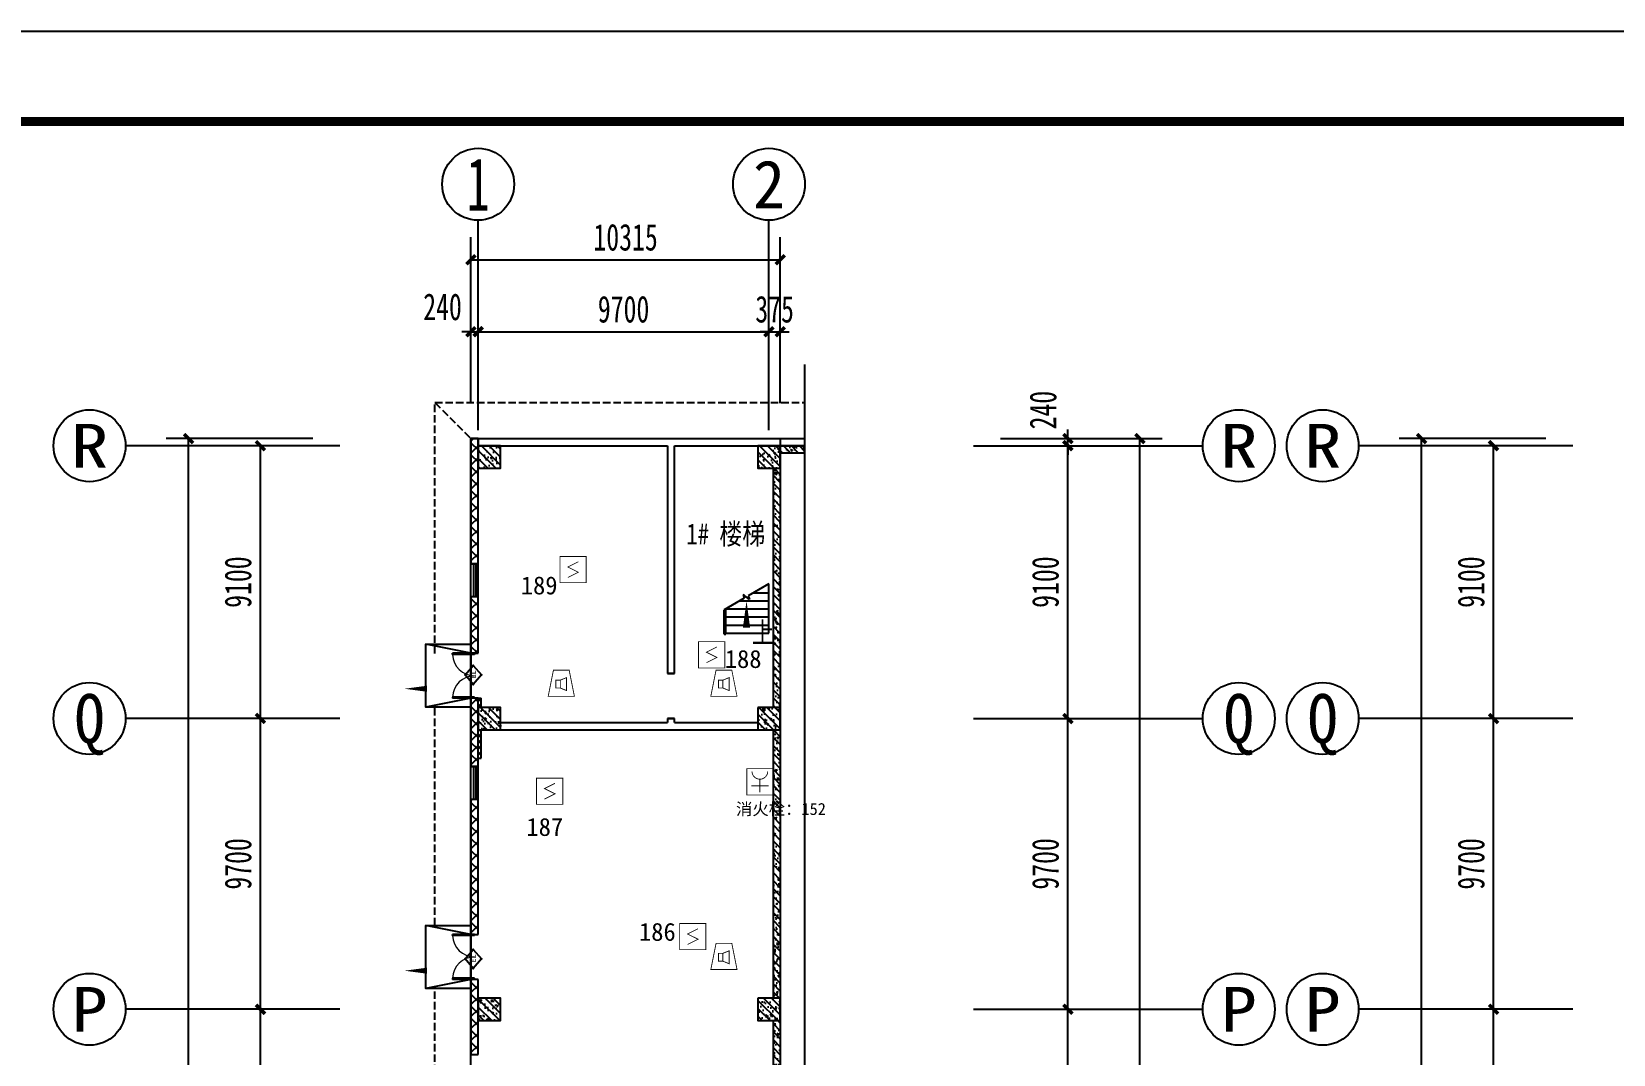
# Model space of a CAD drawing. Header units: millimetres. Extents: x -633009578 to 5705885, y -633235091 to 2571734.
# Drawn here: x 2776822 to 2829573, y 2387767 to 2421884 of the extents above; entities that cross this region are included whole.
import ezdxf
from ezdxf.enums import TextEntityAlignment as Align

# ---------------------------------------------------------------- set-up
doc = ezdxf.new("R2010")
doc.units = ezdxf.units.MM
doc.header["$LTSCALE"] = 1000
doc.header["$MEASUREMENT"] = 0
doc.linetypes.add('DASH', pattern=[0.35, 0.25, -0.1])
doc.layers.get('0').update_dxf_attribs({"color": 9})
for name, color, linetype in [('000000000000电气', 7, 'Continuous'), ('3T_WOOD', 21, 'Continuous'), ('A-COLUM(柱)', 255, 'Continuous'), ('A-DI-S(箭头)', 76, 'Continuous'), ('A-DOOR(门）', 4, 'Continuous'), ('A-F-AREA(计算)', 5, 'Continuous'), ('A-HATH(填充)', 8, 'Continuous'), ('A-ST-O(室外)', 54, 'Continuous'), ('A-STAR(楼梯)', 51, 'Continuous'), ('A-TEXT(房间)', 243, 'Continuous'), ('A-WA-J(剪力墙)', 254, 'Continuous'), ('A-WALL(墙)', 255, 'Continuous'), ('A-WINDOW（窗）', 4, 'Continuous'), ('AXIS_TEXT', 7, 'Continuous'), ('C-AXIS(轴号)', 3, 'Continuous'), ('DIM_SYMB', 3, 'Continuous'), ('WALL', 9, 'Continuous'), ('设备-安防', 3, 'Continuous'), ('设备-消防', 3, 'Continuous'), ('设备-箱柜', 3, 'Continuous'), ('院图签、封面151013$0$PUB_TITLE', 153, 'Continuous'), ('院图签、封面151013$0$图签文字', 4, 'Continuous')]:
    doc.layers.add(name, color=color, linetype=linetype)
doc.styles.add('_TCH_AXIS', font='simhei.ttf', dxfattribs={"bigfont": 'GBCBIG'})
doc.styles.add('_TCH_DIM_T3', font='simhei.ttf', dxfattribs={"width": 0.707, "bigfont": 'GBCBIG'})
doc.styles.add('_TEL_DIM', font='simhei.ttf', dxfattribs={"height": 3.5, "bigfont": 'HZTXT'})
doc.styles.add('COMPLEX', font='simhei.ttf')
doc.styles.add('IDQSTYLE', font='simhei.ttf', dxfattribs={"width": 0.707, "bigfont": 'hztxt.shx'})
doc.styles.add('TXT', font='simhei.ttf', dxfattribs={"width": 0.8, "bigfont": 'hztxt.shx'})
doc.styles.add('宋体', font='simhei.ttf')
doc.styles.add('院图签、封面151013$0$-宋体', font='simhei.ttf', dxfattribs={"width": 0.8})
doc.dimstyles.new('_TCH_ARCH&&300', dxfattribs={"dimtxt": 892.5, "dimasz": 300, "dimexe": 750, "dimexo": 900, "dimgap": 300, "dimtad": 1, "dimdec": 0, "dimzin": 0, "dimdsep": 46, "dimtxsty": '_TCH_DIM_T3', "dimblk": 'ARCHTICK', "dimcen": 0.09, "dimclrt": 7, "dimazin": 2, "dimtfac": 1, "dimtdec": 0, "dimtix": 1, "dimtmove": 2, "dimatfit": 3, "dimfxl": 1, "dimtolj": 1, "dimtzin": 0, "dimarcsym": 0})
pattern_1 = [(315, (0, 0), (132.5825214724777, 132.5825214724776), []), (320, (0, 0), (-47.06410123694653, -537.9451369505651), [56.25, -618.75]), (625, (0, 0), (564.1441002750089, 104.0635002097499), [45, -495]), (370.4514, (-3.922005000000009, -44.82876), (517.079656545715, -433.8820362855164), [47.8051425, -525.856584]), (316.1842, (150, -2.755455298081545e-14), (-124.1392607467639, -800.4307864692332), [84.375, -928.125]), (366.6356, (139.65501975, -66.70255875000004), (730.5884031753312, -700.9970291615274), [71.707716, -788.78475]), (621.1842000000001, (150, -2.755455298081545e-14), (730.588950693994, -700.9964588502198), [67.5, -742.5]), (291, (112.5, -75.00000000000001), (-301.9641679990041, -447.6802890888463), [56.25, -618.75]), (596, (112.5, -75.00000000000001), (543.8625337851396, -182.4864989411868), [45, -495]), (341.4514, (87.3362955, -112.30667475), (241.8978725324643, -630.1669714361175), [47.8051425, -525.856584]), (307.5, (0, 0), (249.6703903734836, -9.119891487967951), [0, -488.9999999999999, 0, -502.5, 0, -496.875]), (277.5, (0, 0), (295.8087839117703, -197.3021530816116), [0, -286.5, 0, -477.75, 0, -189.375]), (237.5, (3.072332657360922e-14, 167.25), (-16.91615380078498, -400.3668271293068), [0, -187.5, 0, -585, 0, -776.25]), (227.5, (4.450060306401695e-14, 242.25), (75.07873674923819, -437.3896270067897), [0, -243.75, 0, -388.5, 0, -551.25])]
pattern_2 = [(45, (-830457.9205473666, -3.184366441797465), (-100.0001016555733, 100.0001016555733), []), (135, (-830457.9205473666, -3.184366441797465), (-100.0001016555733, -100.0001016555733), [])]
pattern_3 = [(45, (-830357.9205473666, -3.184366441797465), (-200.0002033111466, 200.0002033111467), []), (135, (-830357.9205473666, -3.184366441797465), (-200.0002033111467, -200.0002033111466), [])]

# ---------------------------------------------------------------- blocks, each defined once
blk = doc.blocks.new('_ArchTick')
at = {"color": 0, "linetype": 'ByBlock', "const_width": 0.4}
blk.add_lwpolyline([(-0.5, -0.5), (0.5, 0.5)], dxfattribs=at)
blk = doc.blocks.new('*D305')
at = {"layer": 'C-AXIS(轴号)', "color": 0, "lineweight": -2, "transparency": 16777216}
for p, q in [((1114913.870481153, 1706318.591094813), (1117908.287704564, 1706318.591094813)), ((1117158.287704564, 1696618.591094813), (1117158.287704564, 1706318.591094813)), ((1114913.870481153, 1696618.591094813), (1117908.287704564, 1696618.591094813))]:
    blk.add_line(p, q, dxfattribs=at)
at = {"layer": 'Defpoints', "color": 0, "transparency": 16777216}
for p in [(1114013.870481153, 1706318.591094813), (1117158.287704564, 1706318.591094813), (1114013.870481153, 1696618.591094813)]:
    blk.add_point(p, dxfattribs=at)
at = {"layer": 'C-AXIS(轴号)', "color": 0, "linetype": 'ByBlock', "lineweight": -2, "transparency": 16777216, "xscale": 300, "yscale": 300, "zscale": 300}
for p, rotation in [((1117158.287704564, 1706318.591094813), 90), ((1117158.287704564, 1696618.591094813), 270)]:
    blk.add_blockref('_ArchTick', p, dxfattribs=dict(at, rotation=rotation))
at = {"layer": 'C-AXIS(轴号)', "color": 7, "transparency": 16777216, "insert": (1116412.037704564, 1701468.591094813), "char_height": 892.5, "attachment_point": 5, "rotation": 90, "style": '_TCH_DIM_T3'}
blk.add_mtext('\\A1;9700', dxfattribs=at)
blk = doc.blocks.new('*D306')
at = {"layer": 'C-AXIS(轴号)', "color": 0, "lineweight": -2, "transparency": 16777216}
for p, q in [((1114913.870481153, 1716018.591094813), (1117908.287704564, 1716018.591094813)), ((1117158.287704564, 1706318.591094813), (1117158.287704564, 1716018.591094813)), ((1114913.870481153, 1706318.591094813), (1117908.287704564, 1706318.591094813))]:
    blk.add_line(p, q, dxfattribs=at)
at = {"layer": 'Defpoints', "color": 0, "transparency": 16777216}
for p in [(1114013.870481153, 1716018.591094813), (1117158.287704564, 1716018.591094813), (1114013.870481153, 1706318.591094813)]:
    blk.add_point(p, dxfattribs=at)
at = {"layer": 'C-AXIS(轴号)', "color": 0, "linetype": 'ByBlock', "lineweight": -2, "transparency": 16777216, "xscale": 300, "yscale": 300, "zscale": 300}
for p, rotation in [((1117158.287704564, 1716018.591094813), 90), ((1117158.287704564, 1706318.591094813), 270)]:
    blk.add_blockref('_ArchTick', p, dxfattribs=dict(at, rotation=rotation))
at = {"layer": 'C-AXIS(轴号)', "color": 7, "transparency": 16777216, "insert": (1116412.037704564, 1711168.591094813), "char_height": 892.5, "attachment_point": 5, "rotation": 90, "style": '_TCH_DIM_T3'}
blk.add_mtext('\\A1;9700', dxfattribs=at)
blk = doc.blocks.new('*D307')
at = {"layer": 'C-AXIS(轴号)', "color": 0, "lineweight": -2, "transparency": 16777216}
for p, q in [((1114913.870481153, 1725118.591094813), (1117908.287704564, 1725118.591094813)), ((1117158.287704564, 1716018.591094813), (1117158.287704564, 1725118.591094813)), ((1114913.870481153, 1716018.591094813), (1117908.287704564, 1716018.591094813))]:
    blk.add_line(p, q, dxfattribs=at)
at = {"layer": 'Defpoints', "color": 0, "transparency": 16777216}
for p in [(1114013.870481153, 1725118.591094813), (1117158.287704564, 1725118.591094813), (1114013.870481153, 1716018.591094813)]:
    blk.add_point(p, dxfattribs=at)
at = {"layer": 'C-AXIS(轴号)', "color": 0, "linetype": 'ByBlock', "lineweight": -2, "transparency": 16777216, "xscale": 300, "yscale": 300, "zscale": 300}
for p, rotation in [((1117158.287704564, 1725118.591094813), 90), ((1117158.287704564, 1716018.591094813), 270)]:
    blk.add_blockref('_ArchTick', p, dxfattribs=dict(at, rotation=rotation))
at = {"layer": 'C-AXIS(轴号)', "color": 7, "transparency": 16777216, "insert": (1116412.037704564, 1720568.591094813), "char_height": 892.5, "attachment_point": 5, "rotation": 90, "style": '_TCH_DIM_T3'}
blk.add_mtext('\\A1;9100', dxfattribs=at)
blk = doc.blocks.new('*D308')
at = {"layer": 'C-AXIS(轴号)', "color": 0, "lineweight": -2, "transparency": 16777216}
for p, q in [((1117158.287704564, 1725358.591094809), (1117158.287704564, 1725658.591094809)), ((1114913.870481153, 1725358.591094809), (1117908.287704564, 1725358.591094809)), ((1114913.870481153, 1725118.591094813), (1117908.287704564, 1725118.591094813)), ((1117158.287704564, 1725118.591094813), (1117158.287704564, 1725358.591094809)), ((1117158.287704564, 1725118.591094813), (1117158.287704564, 1724818.591094813))]:
    blk.add_line(p, q, dxfattribs=at)
at = {"layer": 'Defpoints', "color": 0, "transparency": 16777216}
for p in [(1114013.870481153, 1725358.591094809), (1114013.870481153, 1725118.591094813), (1117158.287704564, 1725358.591094809)]:
    blk.add_point(p, dxfattribs=at)
at = {"layer": 'C-AXIS(轴号)', "color": 0, "linetype": 'ByBlock', "lineweight": -2, "transparency": 16777216, "xscale": 300, "yscale": 300, "zscale": 300}
for p, rotation in [((1117158.287704564, 1725358.591094809), 270), ((1117158.287704564, 1725118.591094813), 90)]:
    blk.add_blockref('_ArchTick', p, dxfattribs=dict(at, rotation=rotation))
at = {"layer": 'C-AXIS(轴号)', "color": 7, "transparency": 16777216, "insert": (1116333.287704564, 1726306.591094809), "char_height": 892.5, "attachment_point": 5, "rotation": 90, "style": '_TCH_DIM_T3'}
blk.add_mtext('\\A1;240', dxfattribs=at)
blk = doc.blocks.new('*D309')
at = {"layer": 'C-AXIS(轴号)', "color": 0, "lineweight": -2, "transparency": 16777216}
for p, q in [((1114913.870481153, 1725358.591094809), (1120308.287704564, 1725358.591094809)), ((1119558.287704564, 1589278.591094809), (1119558.287704564, 1725358.591094809)), ((1114913.870481153, 1589278.591094809), (1120308.287704564, 1589278.591094809))]:
    blk.add_line(p, q, dxfattribs=at)
at = {"layer": 'Defpoints', "color": 0, "transparency": 16777216}
for p in [(1114013.870481153, 1725358.591094809), (1119558.287704564, 1725358.591094809), (1114013.870481153, 1589278.591094809)]:
    blk.add_point(p, dxfattribs=at)
at = {"layer": 'C-AXIS(轴号)', "color": 0, "linetype": 'ByBlock', "lineweight": -2, "transparency": 16777216, "xscale": 300, "yscale": 300, "zscale": 300}
for p, rotation in [((1119558.287704564, 1725358.591094809), 90), ((1119558.287704564, 1589278.591094809), 270)]:
    blk.add_blockref('_ArchTick', p, dxfattribs=dict(at, rotation=rotation))
at = {"layer": 'C-AXIS(轴号)', "color": 7, "transparency": 16777216, "insert": (1118812.037704564, 1657318.591094809), "char_height": 892.5, "attachment_point": 5, "rotation": 90, "style": '_TCH_DIM_T3'}
blk.add_mtext('\\A1;136080', dxfattribs=at)
blk = doc.blocks.new('*D322')
at = {"layer": 'C-AXIS(轴号)', "color": 0, "lineweight": -2, "transparency": 16777216}
for p, q in [((1091976.748846702, 1706318.591094813), (1089481.408816443, 1706318.591094813)), ((1090231.408816443, 1696618.591094813), (1090231.408816443, 1706318.591094813)), ((1091976.748846702, 1696618.591094813), (1089481.408816443, 1696618.591094813))]:
    blk.add_line(p, q, dxfattribs=at)
at = {"layer": 'Defpoints', "color": 0, "transparency": 16777216}
for p in [(1090231.408816443, 1706318.591094813), (1092876.748846702, 1706318.591094813), (1092876.748846702, 1696618.591094813)]:
    blk.add_point(p, dxfattribs=at)
at = {"layer": 'C-AXIS(轴号)', "color": 0, "linetype": 'ByBlock', "lineweight": -2, "transparency": 16777216, "xscale": 300, "yscale": 300, "zscale": 300}
for p, rotation in [((1090231.408816443, 1706318.591094813), 90), ((1090231.408816443, 1696618.591094813), 270)]:
    blk.add_blockref('_ArchTick', p, dxfattribs=dict(at, rotation=rotation))
at = {"layer": 'C-AXIS(轴号)', "color": 7, "transparency": 16777216, "insert": (1089485.158816443, 1701468.591094813), "char_height": 892.5, "attachment_point": 5, "rotation": 90, "style": '_TCH_DIM_T3'}
blk.add_mtext('\\A1;9700', dxfattribs=at)
blk = doc.blocks.new('*D323')
at = {"layer": 'C-AXIS(轴号)', "color": 0, "lineweight": -2, "transparency": 16777216}
for p, q in [((1091976.748846702, 1716018.591094813), (1089481.408816443, 1716018.591094813)), ((1090231.408816443, 1706318.591094813), (1090231.408816443, 1716018.591094813)), ((1091976.748846702, 1706318.591094813), (1089481.408816443, 1706318.591094813))]:
    blk.add_line(p, q, dxfattribs=at)
at = {"layer": 'Defpoints', "color": 0, "transparency": 16777216}
for p in [(1090231.408816443, 1716018.591094813), (1092876.748846702, 1716018.591094813), (1092876.748846702, 1706318.591094813)]:
    blk.add_point(p, dxfattribs=at)
at = {"layer": 'C-AXIS(轴号)', "color": 0, "linetype": 'ByBlock', "lineweight": -2, "transparency": 16777216, "xscale": 300, "yscale": 300, "zscale": 300}
for p, rotation in [((1090231.408816443, 1716018.591094813), 90), ((1090231.408816443, 1706318.591094813), 270)]:
    blk.add_blockref('_ArchTick', p, dxfattribs=dict(at, rotation=rotation))
at = {"layer": 'C-AXIS(轴号)', "color": 7, "transparency": 16777216, "insert": (1089485.158816443, 1711168.591094813), "char_height": 892.5, "attachment_point": 5, "rotation": 90, "style": '_TCH_DIM_T3'}
blk.add_mtext('\\A1;9700', dxfattribs=at)
blk = doc.blocks.new('*D324')
at = {"layer": 'C-AXIS(轴号)', "color": 0, "lineweight": -2, "transparency": 16777216}
for p, q in [((1091976.748846702, 1725118.591094813), (1089481.408816443, 1725118.591094813)), ((1090231.408816443, 1716018.591094813), (1090231.408816443, 1725118.591094813)), ((1091976.748846702, 1716018.591094813), (1089481.408816443, 1716018.591094813))]:
    blk.add_line(p, q, dxfattribs=at)
at = {"layer": 'Defpoints', "color": 0, "transparency": 16777216}
for p in [(1090231.408816443, 1725118.591094813), (1092876.748846702, 1725118.591094813), (1092876.748846702, 1716018.591094813)]:
    blk.add_point(p, dxfattribs=at)
at = {"layer": 'C-AXIS(轴号)', "color": 0, "linetype": 'ByBlock', "lineweight": -2, "transparency": 16777216, "xscale": 300, "yscale": 300, "zscale": 300}
for p, rotation in [((1090231.408816443, 1725118.591094813), 90), ((1090231.408816443, 1716018.591094813), 270)]:
    blk.add_blockref('_ArchTick', p, dxfattribs=dict(at, rotation=rotation))
at = {"layer": 'C-AXIS(轴号)', "color": 7, "transparency": 16777216, "insert": (1089485.158816443, 1720568.591094813), "char_height": 892.5, "attachment_point": 5, "rotation": 90, "style": '_TCH_DIM_T3'}
blk.add_mtext('\\A1;9100', dxfattribs=at)
blk = doc.blocks.new('*D325')
at = {"layer": 'C-AXIS(轴号)', "color": 0, "lineweight": -2, "transparency": 16777216}
for p, q in [((1091976.748846702, 1725358.591094822), (1087081.408816443, 1725358.591094822)), ((1087831.408816443, 1589278.591094822), (1087831.408816443, 1725358.591094822)), ((1091976.748846702, 1589278.591094822), (1087081.408816443, 1589278.591094822))]:
    blk.add_line(p, q, dxfattribs=at)
at = {"layer": 'Defpoints', "color": 0, "transparency": 16777216}
for p in [(1087831.408816443, 1725358.591094822), (1092876.748846702, 1725358.591094822), (1092876.748846702, 1589278.591094822)]:
    blk.add_point(p, dxfattribs=at)
at = {"layer": 'C-AXIS(轴号)', "color": 0, "linetype": 'ByBlock', "lineweight": -2, "transparency": 16777216, "xscale": 300, "yscale": 300, "zscale": 300}
for p, rotation in [((1087831.408816443, 1725358.591094822), 90), ((1087831.408816443, 1589278.591094822), 270)]:
    blk.add_blockref('_ArchTick', p, dxfattribs=dict(at, rotation=rotation))
at = {"layer": 'C-AXIS(轴号)', "color": 7, "transparency": 16777216, "insert": (1087085.158816443, 1657318.591094822), "char_height": 892.5, "attachment_point": 5, "rotation": 90, "style": '_TCH_DIM_T3'}
blk.add_mtext('\\A1;136080', dxfattribs=at)
blk = doc.blocks.new('_AXISO')
blk.add_circle((0, 0), 0.5)
at = {"layer": 'AXIS_TEXT', "style": 'COMPLEX', "width": 1.041666666666667}
blk.add_attdef('A', text='', height=0.56, dxfattribs=at).set_placement((-0.25, -0.28), (0.25, -0.28), align=Align.FIT)
blk = doc.blocks.new('*D333')
at = {"layer": 'C-AXIS(轴号)', "color": 0, "lineweight": -2, "transparency": 16777216}
for p, q in [((1097251.098288345, 1726532.752813853), (1097251.098288345, 1729671.717226353)), ((1097491.098288359, 1726532.752813853), (1097491.098288359, 1729671.717226353)), ((1097251.098288345, 1728921.717226353), (1096951.098288345, 1728921.717226353)), ((1097251.098288345, 1728921.717226353), (1097491.098288359, 1728921.717226353)), ((1097491.098288359, 1728921.717226353), (1097791.098288359, 1728921.717226353))]:
    blk.add_line(p, q, dxfattribs=at)
at = {"layer": 'Defpoints', "color": 0, "transparency": 16777216}
for p in [(1097491.098288359, 1728921.717226353), (1097251.098288345, 1725632.752813853), (1097491.098288359, 1725632.752813853)]:
    blk.add_point(p, dxfattribs=at)
at = {"layer": 'C-AXIS(轴号)', "color": 0, "linetype": 'ByBlock', "lineweight": -2, "transparency": 16777216, "xscale": 300, "yscale": 300, "zscale": 300}
blk.add_blockref('_ArchTick', (1097251.098288345, 1728921.717226353), dxfattribs=at)
at = {"layer": 'C-AXIS(轴号)', "color": 0, "linetype": 'ByBlock', "lineweight": -2, "transparency": 16777216, "xscale": 300, "yscale": 300, "zscale": 300, "rotation": 180}
blk.add_blockref('_ArchTick', (1097491.098288359, 1728921.717226353), dxfattribs=at)
at = {"layer": 'C-AXIS(轴号)', "color": 7, "transparency": 16777216, "insert": (1096303.098288345, 1729746.717226353), "char_height": 892.5, "attachment_point": 5, "style": '_TCH_DIM_T3'}
blk.add_mtext('\\A1;240', dxfattribs=at)
blk = doc.blocks.new('*D334')
at = {"layer": 'C-AXIS(轴号)', "color": 0, "lineweight": -2, "transparency": 16777216}
for p, q in [((1097491.098288359, 1726532.752813853), (1097491.098288359, 1729671.717226353)), ((1107191.098288359, 1726532.752813853), (1107191.098288359, 1729671.717226353)), ((1097491.098288359, 1728921.717226353), (1107191.098288359, 1728921.717226353))]:
    blk.add_line(p, q, dxfattribs=at)
at = {"layer": 'Defpoints', "color": 0, "transparency": 16777216}
for p in [(1107191.098288359, 1728921.717226353), (1097491.098288359, 1725632.752813853), (1107191.098288359, 1725632.752813853)]:
    blk.add_point(p, dxfattribs=at)
at = {"layer": 'C-AXIS(轴号)', "color": 0, "linetype": 'ByBlock', "lineweight": -2, "transparency": 16777216, "xscale": 300, "yscale": 300, "zscale": 300, "rotation": 180}
blk.add_blockref('_ArchTick', (1097491.098288359, 1728921.717226353), dxfattribs=at)
at = {"layer": 'C-AXIS(轴号)', "color": 0, "linetype": 'ByBlock', "lineweight": -2, "transparency": 16777216, "xscale": 300, "yscale": 300, "zscale": 300}
blk.add_blockref('_ArchTick', (1107191.098288359, 1728921.717226353), dxfattribs=at)
at = {"layer": 'C-AXIS(轴号)', "color": 7, "transparency": 16777216, "insert": (1102341.098288359, 1729667.967226353), "char_height": 892.5, "attachment_point": 5, "style": '_TCH_DIM_T3'}
blk.add_mtext('\\A1;9700', dxfattribs=at)
blk = doc.blocks.new('*D335')
at = {"layer": 'C-AXIS(轴号)', "color": 0, "lineweight": -2, "transparency": 16777216}
for p, q in [((1107191.098288359, 1726532.752813853), (1107191.098288359, 1729671.717226353)), ((1107566.098288591, 1726532.752813853), (1107566.098288591, 1729671.717226353)), ((1107191.098288359, 1728921.717226353), (1106891.098288359, 1728921.717226353)), ((1107191.098288359, 1728921.717226353), (1107566.098288591, 1728921.717226353)), ((1107566.098288591, 1728921.717226353), (1107866.098288591, 1728921.717226353))]:
    blk.add_line(p, q, dxfattribs=at)
at = {"layer": 'Defpoints', "color": 0, "transparency": 16777216}
for p in [(1107566.098288591, 1728921.717226353), (1107191.098288359, 1725632.752813853), (1107566.098288591, 1725632.752813853)]:
    blk.add_point(p, dxfattribs=at)
at = {"layer": 'C-AXIS(轴号)', "color": 0, "linetype": 'ByBlock', "lineweight": -2, "transparency": 16777216, "xscale": 300, "yscale": 300, "zscale": 300}
blk.add_blockref('_ArchTick', (1107191.098288359, 1728921.717226353), dxfattribs=at)
at = {"layer": 'C-AXIS(轴号)', "color": 0, "linetype": 'ByBlock', "lineweight": -2, "transparency": 16777216, "xscale": 300, "yscale": 300, "zscale": 300, "rotation": 180}
blk.add_blockref('_ArchTick', (1107566.098288591, 1728921.717226353), dxfattribs=at)
at = {"layer": 'C-AXIS(轴号)', "color": 7, "transparency": 16777216, "insert": (1107378.598288475, 1729667.967226353), "char_height": 892.5, "attachment_point": 5, "style": '_TCH_DIM_T3'}
blk.add_mtext('\\A1;375', dxfattribs=at)
blk = doc.blocks.new('*D336')
at = {"layer": 'C-AXIS(轴号)', "color": 0, "lineweight": -2, "transparency": 16777216}
for p, q in [((1097251.098288345, 1726532.752813853), (1097251.098288345, 1732071.717226353)), ((1107566.098288591, 1726532.752813853), (1107566.098288591, 1732071.717226353)), ((1097251.098288345, 1731321.717226353), (1107566.098288591, 1731321.717226353))]:
    blk.add_line(p, q, dxfattribs=at)
at = {"layer": 'Defpoints', "color": 0, "transparency": 16777216}
for p in [(1107566.098288591, 1731321.717226353), (1097251.098288345, 1725632.752813853), (1107566.098288591, 1725632.752813853)]:
    blk.add_point(p, dxfattribs=at)
at = {"layer": 'C-AXIS(轴号)', "color": 0, "linetype": 'ByBlock', "lineweight": -2, "transparency": 16777216, "xscale": 300, "yscale": 300, "zscale": 300, "rotation": 180}
blk.add_blockref('_ArchTick', (1097251.098288345, 1731321.717226353), dxfattribs=at)
at = {"layer": 'C-AXIS(轴号)', "color": 0, "linetype": 'ByBlock', "lineweight": -2, "transparency": 16777216, "xscale": 300, "yscale": 300, "zscale": 300}
blk.add_blockref('_ArchTick', (1107566.098288591, 1731321.717226353), dxfattribs=at)
at = {"layer": 'C-AXIS(轴号)', "color": 7, "transparency": 16777216, "insert": (1102408.598288468, 1732067.967226353), "char_height": 892.5, "attachment_point": 5, "style": '_TCH_DIM_T3'}
blk.add_mtext('\\A1;10315', dxfattribs=at)
blk = doc.blocks.new('$TCHSYS$WIN2D')
for p, q in [((-0.5, 0.5), (0.5, 0.5)), ((-0.5, 0.5), (-0.4999999999999999, -0.5)), ((0.5, 0.5), (0.4999999999999998, -0.5)), ((0.5, 0.1666666666666666), (-0.5, 0.1666666666666666)), ((0.5, -0.1666666666666667), (-0.5, -0.1666666666666667)), ((-0.4999999999999999, -0.5), (0.5, -0.5))]:
    blk.add_line(p, q)
blk = doc.blocks.new('$DorLib2D$00000002')
for p, q in [((-0.5, -5.684341886080802e-17), (-0.5000000000000007, 0.4875)), ((-0.4750000000000007, 0.4875), (-0.5000000000000007, 0.4875)), ((-0.475, -2.842170943040401e-17), (-0.4750000000000007, 0.4875)), ((0.475, -2.842170943040401e-17), (0.4750000000000007, 0.4875)), ((0.4750000000000007, 0.4875), (0.5000000000000007, 0.4875)), ((0.5, -5.684341886080802e-17), (0.5000000000000007, 0.4875)), ((-0.5, -5.684341886080802e-17), (-0.475, -2.842170943040401e-17)), ((0.5, -5.684341886080802e-17), (0.475, -2.842170943040401e-17))]:
    blk.add_line(p, q)
at = {"lineweight": 13}
for centre, start, end in [((-0.4875, -4.263256414560601e-17), 0, 88.53071641864632), ((0.4875, -4.263256414560601e-17), 91.4692835813537, 180)]:
    blk.add_arc(centre, 0.4875, start, end, dxfattribs=at)
blk = doc.blocks.new('_FZH')
h = blk.add_hatch()
h.set_pattern_fill('钢筋混凝土', color=256, scale=0.1, style=0)
h.set_pattern_definition([(45, (0, 0), (-0.1767766952966369, 0.1767766952966369), []), (50, (0, 0), (0.7172601826007535, -0.06275213498259512), [0.07500000000000001, -0.8250000000000001]), (355, (0, 0), (-0.138751333613, 0.7521921337000119), [0.06, -0.66]), (100.4514, (0.05977168000000001, -0.00522934), (0.5785093817140216, 0.6894395420609536), [0.06374019, -0.701142112]), (46.1842, (0, 0.2), (1.067241048625645, -0.1655190143290181), [0.1125, -1.2375]), (96.6356, (0.088936745, 0.186206693), (0.9346627055487033, 0.9741178709004418), [0.095610288, -1.051713]), (351.1842, (0, 0.2), (0.9346619451336272, 0.9741186009253247), [0.09000000000000001, -0.9900000000000001]), (21, (0.1, 0.15), (0.5969070521184617, -0.4026188906653388), [0.07500000000000001, -0.8250000000000001]), (326, (0.1, 0.15), (0.2433153319215824, 0.7251500450468529), [0.06, -0.66]), (71.4514, (0.149742233, 0.116448394), (0.84022262858149, 0.3225304967099524), [0.06374019, -0.701142112]), (37.50000000000001, (0, 0), (0.01215985531729062, 0.3328938538313115), [0, -0.652, 0, -0.67, 0, -0.6625000000000001]), (7.499999999999999, (0, 0), (0.2630695374421486, 0.3944117118823603), [0, -0.382, 0, -0.637, 0, -0.2525]), (-32.5, (-0.223, 0), (0.533822436172409, -0.02255487173437976), [0, -0.25, 0, -0.78, 0, -1.035]), (-42.5, (-0.323, 0), (0.5831861693423862, 0.1001049823323177), [0, -0.325, 0, -0.518, 0, -0.735])])
h.paths.add_polyline_path([(-0.5, -0.5), (0.5, -0.5), (0.5, 0.5), (-0.5, 0.5)])
blk.add_lwpolyline([(-0.5, -0.5), (0.5, -0.5), (0.5, 0.5), (-0.5, 0.5)], close=True)
blk = doc.blocks.new('HC001224')
at = {"color": 0, "linetype": 'Continuous', "const_width": 0.2}
blk.add_lwpolyline([(-3.125, 3.125), (3.125, 3.125), (3.125, -3.125), (-3.125, -3.125)], close=True, dxfattribs=at)
blk.add_lwpolyline([(1.25, 1.875), (-1.25, 0.625), (1.25, -0.625), (-1.25, -1.875)], dxfattribs=at)
at = {"color": 0, "style": 'IDQSTYLE', "width": 0.7}
blk.add_attdef('PSFHATT', (5.125, -3.125), '', height=2.5, dxfattribs=at)
blk = doc.blocks.new('HC001213')
at = {"color": 0, "linetype": 'Continuous', "const_width": 0.2}
blk.add_lwpolyline([(-1.875, 3.125), (1.875, 3.125), (3.125, -3.125), (-3.125, -3.125)], close=True, dxfattribs=at)
for points in [[(-1.293653517016746, 0.7382802506738564), (-0.243653517016746, 0.7382802506738564), (-0.243653517016746, -1.136719749326144), (-1.293653517016746, -1.136719749326144), (-1.293653517016746, 0.7382802506738564)], [(-0.243653517016746, 0.7382802506738564), (1.231346482983254, 1.338280250673856), (1.231346482983254, -1.736719749326144), (-0.243653517016746, -1.136719749326144)]]:
    blk.add_lwpolyline(points, dxfattribs=at)
at = {"color": 0, "style": 'IDQSTYLE', "width": 0.7}
blk.add_attdef('PSFHATT', (5.125, -3.125), '', height=2.5, dxfattribs=at)
blk = doc.blocks.new('HC001552')
at = {"color": 0, "linetype": 'Continuous', "const_width": 0.2}
blk.add_lwpolyline([(-3.125, 3.125), (3.125, 3.125), (3.125, -3.125), (-3.125, -3.125)], close=True, dxfattribs=at)
blk.add_lwpolyline([(-1.875, 2.5, 0.1989123673796508), (-1.325825214724788, 1.174174785275256, 0.1989123673796632), (-1.010554351787499e-15, 0.625, 0.1989123673796561), (1.325825214724758, 1.174174785275198, 0.1989123673796527), (1.875, 2.5)], format="xyb", dxfattribs=at)
for points in [[(-1.4210854715202e-14, 0.625), (0, -2.5)], [(-2.062500000000007, -0.9375000000000071), (2.062499999999993, -0.9374999999999931)]]:
    blk.add_lwpolyline(points, dxfattribs=at)
at = {"color": 0, "style": 'IDQSTYLE', "width": 0.7}
blk.add_attdef('PSFHATT', (5.125, -3.125), '', height=2.5, dxfattribs=at)
blk = doc.blocks.new('建筑图框_A1')
at = {"layer": '院图签、封面151013$0$PUB_TITLE'}
blk.add_lwpolyline([(0, 0), (84100, 0), (84100, 59400), (0, 59400)], close=True, dxfattribs=at)
at = {"layer": '院图签、封面151013$0$PUB_TITLE', "const_width": 100}
blk.add_lwpolyline([(2500, 1000), (83100, 1000), (83100, 58400), (2500, 58400)], close=True, dxfattribs=at)
at = {"layer": '院图签、封面151013$0$图签文字', "color": 6, "style": '院图签、封面151013$0$-宋体'}
for tag, height, width, p in [('工程主持人', 400, 0.7999999999883585, (79990.91196859907, 29505.93707200652)), ('审定', 400, 0.7999999999883585, (79990.91196859907, 28705.93707200605)), ('审核', 400, 0.7999999999883585, (79990.91196859907, 27905.93707200559)), ('专业负责人', 400, 0.7999999999883585, (79990.91196859907, 27105.93707200512)), ('校对', 400, 0.7999999999883585, (79990.91196859907, 26305.93707200466)), ('设计', 400, 0.7999999999883585, (79990.91196859907, 25505.93707200419)), ('方案设计人', 400, 0.7999999999883585, (79990.91196859907, 24706.79438478127)), ('工程编号', 300, 0.7000000000116415, (81000.00416498398, 8700.424278954277)), ('版次', 300, 0.7000000000116415, (78738.08139540046, 3005.726258059498)), ('日期', 300, 0.7000000000116415, (82038.0813954557, 3000.226258123759)), ('图号', 200, 0.7000000000116415, (82538.08139542397, 2400.075247410685)), ('比例', 300, 0.7000000000116415, (78738.08139537089, 2200.188802679535)), ('图号_X施', 300, 0.7000000000116415, (81538.08139540977, 2200.188802651362)), ('图号_总数', 200, 0.7000000000116415, (82538.08139541186, 2000.075247410219))]:
    blk.add_attdef(tag, text='', height=height, dxfattribs=dict(at, width=width)).set_placement(p, align=Align.MIDDLE_CENTER)
at = {"layer": '院图签、封面151013$0$图签文字', "color": 6, "style": '院图签、封面151013$0$-宋体', "width": 0.7}
for tag, p in [('建设单位_001', (80935.88661794258, 7446.21079580821)), ('工程名称_001', (80933.52706738078, 6045.368099178996)), ('图名_001', (79742.88288308708, 4059.656552180292))]:
    blk.add_attdef(tag, p, '', height=300, dxfattribs=at)
blk = doc.blocks.new('$equip$00002474')
for p, q in [((-0.519992380955955, 1.000000338535756e-05), (7.619048119522631e-06, 0.4400100000020757)), ((7.619048119522631e-06, -0.4399899999989429), (-0.519992380955955, 1.000000338535756e-05)), ((7.619048119522631e-06, 0.4400100000020757), (0.5200076190521941, 1.000000338535756e-05)), ((0.5200076190521941, 1.000000338535756e-05), (7.619048119522631e-06, -0.4399899999989429))]:
    blk.add_line(p, q)
at = {"const_width": 0.04}
blk.add_lwpolyline([(7.619048119522631e-06, 0.4400100000020757), (-0.519992380955955, 1.000000338535756e-05), (7.619048119522631e-06, -0.4399899999989429), (0.5200076190521941, 1.000000338535756e-05), (7.619048119522631e-06, 0.4400100000020757), (-0.519992380955955, 1.000000338535756e-05)], dxfattribs=at)
for p in [(-0.519992380955955, 1.000000338535756e-05), (7.619048119522631e-06, 0.4400100000020757), (0.5200076190521941, 1.000000338535756e-05), (7.619048119522631e-06, -0.4399899999989429)]:
    blk.add_point(p)
at = {"color": 7, "style": '_TEL_DIM'}
blk.add_attdef('$TEXT$', text='', height=0.3, dxfattribs=at).set_placement((0.02805548798642121, 0.01213281898526475), align=Align.MIDDLE_CENTER)
at = {"color": 7, "style": '_TEL_DIM', "flags": 1}
blk.add_attdef('A', text='', height=2e-05, dxfattribs=at).set_placement((0, 0), align=Align.MIDDLE_CENTER)
blk = doc.blocks.new('负一层平面图9')
h = blk.add_hatch()
h.set_pattern_fill('钢筋混凝土', color=256, scale=75, angle=270, style=0)
h.set_pattern_definition(pattern_1)
h.paths.add_polyline_path([(1108377.552594071, 1725115.406728372), (1107566.098288361, 1725115.406728372), (1107566.098288361, 1724875.406728372), (1108377.552594071, 1724875.406728372)])
h = blk.add_hatch()
h.set_pattern_fill('钢筋混凝土', color=256, scale=75, angle=270, style=0)
h.set_pattern_definition(pattern_1)
h.paths.add_polyline_path([(1107326.098288361, 1716390.40672838), (1107566.098288361, 1716390.40672838), (1107566.098288361, 1724365.40672838), (1107326.098288361, 1724365.40672838)])
h = blk.add_hatch()
h.set_pattern_fill('钢筋混凝土', color=256, scale=75, angle=270, style=0)
h.set_pattern_definition(pattern_1)
h.paths.add_polyline_path([(1107326.098288362, 1706690.40672838), (1107566.098288362, 1706690.40672838), (1107566.098288361, 1715640.40672838), (1107326.098288361, 1715640.40672838)])
h = blk.add_hatch()
h.set_pattern_fill('钢筋混凝土', color=256, scale=75, angle=270, style=0)
h.set_pattern_definition(pattern_1)
h.paths.add_polyline_path([(1107326.098288363, 1696990.40672838), (1107566.098288363, 1696990.40672838), (1107566.098288361, 1705940.40672838), (1107326.098288362, 1705940.40672838)])
at = {"layer": 'A-HATH(填充)'}
h = blk.add_hatch(dxfattribs=at)
h.set_pattern_fill('多孔材料', color=256, scale=100, style=0)
h.set_pattern_definition(pattern_3)
h.paths.add_polyline_path([(1097251.098288361, 1725355.40672838), (1097251.09828836, 1721175.406727003), (1097491.09828836, 1721175.406727003), (1097491.098288361, 1725355.40672838)])
h = blk.add_hatch(dxfattribs=at)
h.set_pattern_fill('多孔材料', color=256, scale=100, style=0)
h.set_pattern_definition(pattern_3)
h.paths.add_polyline_path([(1097251.09828836, 1720075.406727003), (1097251.09828836, 1718195.406725986), (1097491.09828836, 1718195.406725986), (1097491.09828836, 1720075.406727003)])
h = blk.add_hatch(dxfattribs=at)
h.set_pattern_fill('多孔材料', color=256, scale=100, style=0)
h.set_pattern_definition(pattern_3)
h.paths.add_polyline_path([(1097251.09828836, 1716695.406726494), (1097251.09828836, 1714415.406727003), (1097491.09828836, 1714415.406727003), (1097491.09828836, 1716695.406726494)])
h = blk.add_hatch(dxfattribs=at)
h.set_pattern_fill('多孔材料', color=256, scale=50, style=0)
h.set_pattern_definition(pattern_2)
h.paths.add_polyline_path([(1097491.098288361, 1716390.40672838), (1097591.09829371, 1716390.40672838), (1097591.09829371, 1716695.406726029), (1097491.09829371, 1716695.406726029)])
h = blk.add_hatch(dxfattribs=at)
h.set_pattern_fill('多孔材料', color=256, scale=50, style=0)
h.set_pattern_definition(pattern_2)
h.paths.add_polyline_path([(1097591.09829371, 1715640.40672838), (1097491.09829371, 1715640.40672838), (1097491.09829371, 1714695.406725949), (1097591.09829371, 1714695.406725949)])
h = blk.add_hatch(dxfattribs=at)
h.set_pattern_fill('多孔材料', color=256, scale=100, style=0)
h.set_pattern_definition(pattern_3)
h.paths.add_polyline_path([(1097251.09828836, 1713315.406726494), (1097251.09828836, 1708815.406728529), (1097491.09828836, 1708815.406728529), (1097491.09828836, 1713315.406726494)])
h = blk.add_hatch(dxfattribs=at)
h.set_pattern_fill('多孔材料', color=256, scale=100, style=0)
h.set_pattern_definition(pattern_3)
h.paths.add_polyline_path([(1097251.09828836, 1707315.406728529), (1097251.09828836, 1704815.406728529), (1097491.09828836, 1704815.406728529), (1097491.09828836, 1707315.406728529)])
at = {"layer": 'A-DI-S(箭头)'}
blk.add_lwpolyline([(1108377.552594071, 1727829.142712386), (1108377.552594071, 1664191.024720457), (1108902.552594071, 1663999.940347468), (1107852.552594071, 1663814.797017724), (1108377.552594071, 1663628.524720457), (1108377.552594071, 1599990.406728529)], dxfattribs=at)
for points in [[(1096698.446246597, 1717011.335972198, 0, 0, 0), (1095035.446246597, 1717011.335972198, 0, 200, 0), (1095785.446246597, 1717011.335972198, 0, 0, 0)], [(1096698.446246597, 1707606.335974253, 0, 0, 0), (1095035.446246597, 1707606.335974253, 0, 200, 0), (1095785.446246597, 1707606.335974253, 0, 0, 0)]]:
    blk.add_lwpolyline(points, format="xyseb", dxfattribs=at)
at = {"layer": 'A-DOOR(门）'}
for p, q in [((1097251.098288361, 1718195.406726232), (1097251.098288361, 1716695.406726232)), ((1097251.098288361, 1708815.40672844), (1097251.098288361, 1707315.40672844))]:
    blk.add_line(p, q, dxfattribs=at)
at = {"layer": 'A-F-AREA(计算)'}
blk.add_lwpolyline([(1107566.098287924, 1589275.406728539), (1097251.098288353, 1589275.406728539), (1097251.098288353, 1725355.406728381), (1107566.098287924, 1725355.406728381)], close=True, dxfattribs=at)
at = {"layer": 'A-ST-O(室外)', "linetype": 'DASH'}
for points in [[(1096051.098288365, 1718190.406728227), (1096051.09828836, 1726555.406727877), (1108377.552594071, 1726555.406733043)], [(1096051.09828836, 1726555.406727877), (1097251.098288361, 1725355.40672838)], [(1096051.09828837, 1709115.40672829), (1096051.098288366, 1716395.40672639)], [(1096051.098288384, 1684615.406728667), (1096051.098288371, 1707015.406728445)]]:
    blk.add_lwpolyline(points, dxfattribs=at)
at = {"layer": 'A-STAR(楼梯)'}
for p, q in [((1107191.098288358, 1720513.419430247), (1106501.61713162, 1720115.347298785)), ((1107142.578865331, 1720485.406728379), (1107191.098288358, 1720485.406728354)), ((1107191.098288358, 1718865.406728354), (1107191.098288233, 1720513.419430253)), ((1106363.296759887, 1720035.487994931), (1105691.098288358, 1719647.394026462)), ((1106207.271428897, 1719945.406728267), (1107191.098288358, 1719945.406728354)), ((1106536.557703818, 1719984.947312894), (1106330.512762379, 1720157.839547262)), ((1106330.512762379, 1720157.839547262), (1106363.296759887, 1720035.487994931)), ((1106501.61713162, 1720115.347298785), (1106536.557703818, 1719984.947312894)), ((1106674.925147453, 1720215.406728463), (1107191.098288358, 1720215.406728354)), ((1105691.098288358, 1718865.406728354), (1105691.098288233, 1719647.394026569)), ((1105691.098288358, 1718835.406728354), (1105691.098288348, 1719647.394026456)), ((1105751.098288358, 1718835.406728354), (1105751.098288348, 1719682.035042607)), ((1105751.098288351, 1719675.406728285), (1107191.098288358, 1719675.406728354)), ((1105751.098288354, 1719405.40672861), (1107191.098288358, 1719405.406728354)), ((1105691.098288358, 1718835.406728354), (1105751.098288358, 1718835.406728354)), ((1105751.098288357, 1719135.406728285), (1107191.098288358, 1719135.406728354)), ((1105751.098288361, 1718865.406728285), (1107191.098288358, 1718865.406728354))]:
    blk.add_line(p, q, dxfattribs=at)
for points in [[(1097251.098288367, 1716395.40672639), (1095751.098288367, 1716395.40672639), (1095751.098288367, 1718495.406726235), (1097251.098288361, 1718495.406726235)], [(1097251.09828836, 1718195.406726283), (1095751.098288356, 1718495.406726235)], [(1097251.09828836, 1716695.406726342), (1095751.098288367, 1716395.40672639)], [(1097251.098288367, 1707015.406728445), (1095751.098288367, 1707015.406728445), (1095751.098288367, 1709115.40672829), (1097251.098288361, 1709115.40672829)], [(1097251.09828836, 1708815.406728338), (1095751.098288356, 1709115.406234208)], [(1097251.09828836, 1707315.406728397), (1095751.098288356, 1707015.407222526)]]:
    blk.add_lwpolyline(points, dxfattribs=at)
at = {"layer": 'A-WA-J(剪力墙)'}
for p, q in [((1108377.552594071, 1725115.406728372), (1107566.098288361, 1725115.406728372)), ((1108377.552594071, 1724875.406728372), (1108377.552594071, 1725115.406728372)), ((1108377.552594071, 1724875.406728372), (1107566.098288361, 1724875.406728372)), ((1107326.098288374, 1724365.40672861), (1107326.098288351, 1716390.40672861)), ((1107566.098288374, 1724365.40672861), (1107566.098288344, 1716390.40672861)), ((1107326.098288364, 1715640.406727959), (1107326.09828835, 1706690.40672861)), ((1107566.098288364, 1715640.406727959), (1107566.098288361, 1706690.40672861)), ((1107326.098288362, 1705940.406727959), (1107326.098288356, 1696990.40672861)), ((1107566.098288362, 1705940.406727959), (1107566.098288367, 1696990.40672861))]:
    blk.add_line(p, q, dxfattribs=at)
at = {"layer": 'A-WALL(墙)'}
for p, q in [((1097491.098288361, 1725355.406728379), (1103921.098288358, 1725355.40672838)), ((1097491.098288361, 1725355.406728379), (1097491.098288361, 1725115.406728379)), ((1097491.098288361, 1725115.406728379), (1103801.098288358, 1725115.406728335)), ((1103801.098288358, 1725115.406728335), (1103801.098288387, 1717515.406728529)), ((1103921.098288358, 1725355.40672838), (1108377.552594071, 1725355.40672838)), ((1104041.098288358, 1725115.406728409), (1108377.552594071, 1725115.40672838)), ((1104041.098288372, 1717515.406728529), (1104041.098288358, 1725115.406728409)), ((1108377.552594071, 1725355.40672838), (1108377.552594071, 1725115.40672838)), ((1103801.098288387, 1717515.406728529), (1104041.098288372, 1717515.406728529)), ((1097491.098293649, 1716390.406727959), (1097491.09829371, 1716695.406726029)), ((1097491.09829371, 1716695.406726029), (1097591.09829371, 1716695.406726029)), ((1097591.098293995, 1716390.406727959), (1097591.09829371, 1716695.406726029)), ((1104041.098288372, 1716015.40672802), (1103801.098288387, 1716015.40672802)), ((1103801.098288387, 1716015.40672802), (1103801.098288358, 1715880.406728399)), ((1104041.098288358, 1715880.406728446), (1104041.098288372, 1716015.40672802)), ((1097491.09829371, 1714695.406725949), (1097491.098293596, 1715640.40672861)), ((1097591.09829371, 1714695.406725949), (1097591.098293412, 1715640.40672861)), ((1098241.09828792, 1715880.406728414), (1103801.098288358, 1715880.406728399)), ((1098241.09828792, 1715640.4067284), (1103921.098288358, 1715640.406728378)), ((1103921.098288358, 1715640.406728378), (1106816.098288361, 1715640.406728377)), ((1104041.098288358, 1715880.406728446), (1106816.098288361, 1715880.406728377)), ((1097491.09829371, 1714695.406725949), (1097591.09829371, 1714695.406725949))]:
    blk.add_line(p, q, dxfattribs=at)
at = {"layer": 'A-WINDOW（窗）', "linetype": 'DASH'}
for p, q in [((1104041.098288359, 1717515.406728067), (1103801.098288359, 1717515.406728067)), ((1103801.098288359, 1716015.406728067), (1104041.098288359, 1716015.406728067))]:
    blk.add_line(p, q, dxfattribs=at)
at = {"layer": 'C-AXIS(轴号)'}
for p, q in [((1097491.098288359, 1725632.752813853), (1097491.098288359, 1732640.699358868)), ((1107191.098288359, 1725632.752813853), (1107191.098288359, 1732640.699358868)), ((1092876.748846702, 1725118.591094813), (1085731.408816443, 1725118.591094813)), ((1114013.870481153, 1725118.591094813), (1121658.287704564, 1725118.591094813)), ((1092876.748846702, 1716018.591094813), (1085731.408816443, 1716018.591094813)), ((1114013.870481153, 1716018.591094813), (1121658.287704564, 1716018.591094813)), ((1092876.748846702, 1706318.591094813), (1085731.408816443, 1706318.591094813)), ((1114013.870481153, 1706318.591094813), (1121658.287704564, 1706318.591094813))]:
    blk.add_line(p, q, dxfattribs=at)
at = {"layer": 'DIM_SYMB'}
blk.add_lwpolyline([(1106441.098288358, 1718730.406728354, 0, 0, 0), (1106441.098288358, 1719945.406728354, 0, 240.0000000000001, 0), (1106441.098288358, 1719045.406728354, 0, 0, 0)], format="xyseb", dxfattribs=at)
at = {"layer": 'WALL'}
for p, q in [((1097251.098288361, 1725355.40672838), (1097251.09828836, 1721175.406727003)), ((1097491.098288361, 1725355.40672838), (1097251.098288361, 1725355.40672838)), ((1097491.09828836, 1721175.406727003), (1097491.098288361, 1725355.40672838)), ((1097251.09828836, 1721175.406727003), (1097491.09828836, 1721175.406727003)), ((1097251.09828836, 1720075.406727003), (1097251.09828836, 1718195.406725986)), ((1097491.09828836, 1720075.406727003), (1097251.09828836, 1720075.406727003)), ((1097491.09828836, 1718195.406725986), (1097491.09828836, 1720075.406727003)), ((1097251.09828836, 1718195.406725986), (1097491.09828836, 1718195.406725986)), ((1097251.09828836, 1716695.406726494), (1097251.09828836, 1714415.406727003)), ((1097491.09828836, 1716695.406726494), (1097251.09828836, 1716695.406726494)), ((1097491.09828836, 1714415.406727003), (1097491.09828836, 1716695.406726494)), ((1097251.09828836, 1714415.406727003), (1097491.09828836, 1714415.406727003)), ((1097251.09828836, 1713315.406726494), (1097251.09828836, 1708815.406728529)), ((1097491.09828836, 1713315.406726494), (1097251.09828836, 1713315.406726494)), ((1097491.09828836, 1708815.406728529), (1097491.09828836, 1713315.406726494)), ((1097251.09828836, 1708815.406728529), (1097491.09828836, 1708815.406728529)), ((1097251.09828836, 1707315.406728529), (1097251.09828836, 1704815.406728529)), ((1097491.09828836, 1707315.406728529), (1097251.09828836, 1707315.406728529)), ((1097491.09828836, 1704815.406728529), (1097491.09828836, 1707315.406728529)), ((1097251.09828836, 1704815.406728529), (1097491.09828836, 1704815.406728529))]:
    blk.add_line(p, q, dxfattribs=at)
at = {"layer": 'A-COLUM(柱)', "xscale": 750, "yscale": 750, "zscale": 750, "rotation": 270}
for p in [(1097866.098288361, 1724740.40672838), (1107191.098288361, 1724740.40672838), (1097866.098288361, 1716015.40672838), (1107191.098288361, 1716015.40672838), (1097866.098288361, 1706315.40672838), (1107191.098288361, 1706315.40672838)]:
    blk.add_blockref('_FZH', p, dxfattribs=at)
at = {"layer": 'A-DOOR(门）', "extrusion": (0, 0, -1), "xscale": -1500, "yscale": 1500, "zscale": 1500, "rotation": 270}
for p in [(-1097371.098288361, 1717445.406726232), (-1097371.098288361, 1708065.40672844)]:
    blk.add_blockref('$DorLib2D$00000002', p, dxfattribs=at)
at = {"layer": 'A-WINDOW（窗）', "extrusion": (0, 0, -1), "xscale": 1100, "yscale": 240, "zscale": 1100, "rotation": 90.00000000000001}
for p in [(-1097371.098288361, 1720625.40672679), (-1097371.098288361, 1713865.406726794)]:
    blk.add_blockref('$TCHSYS$WIN2D', p, dxfattribs=at)
at = {"layer": 'C-AXIS(轴号)'}
ref = blk.add_blockref('_AXISO', (1097491.098288359, 1733840.699358868), dxfattribs=dict(at, xscale=2400, yscale=2400, zscale=2400))
ref.add_attrib('A', '1', dxfattribs={"layer": 'AXIS_TEXT', "height": 1764.758457634671, "style": '_TCH_AXIS'}).set_placement((1097112.935761723, 1732958.320130051), (1097869.260814995, 1732958.320130051), align=Align.FIT)
ref = blk.add_blockref('_AXISO', (1107191.098288359, 1733840.699358868), dxfattribs=dict(at, xscale=2400, yscale=2400, zscale=2400))
ref.add_attrib('A', '2', dxfattribs={"layer": 'AXIS_TEXT', "height": 1597.53656512866, "style": '_TCH_AXIS'}).set_placement((1106658.586099982, 1733041.931076304), (1107723.610476735, 1733041.931076304), align=Align.FIT)
ref = blk.add_blockref('_AXISO', (1084531.408816443, 1725118.591094813), dxfattribs=dict(at, xscale=2400, yscale=2400, zscale=2400))
ref.add_attrib('A', 'R', dxfattribs={"layer": 'AXIS_TEXT', "height": 1457.772676541369, "style": '_TCH_AXIS'}).set_placement((1083906.649097925, 1724389.704756543), (1085156.16853496, 1724389.704756543), align=Align.FIT)
ref = blk.add_blockref('_AXISO', (1122858.287704564, 1725118.591094813), dxfattribs=dict(at, xscale=2400, yscale=2400, zscale=2400))
ref.add_attrib('A', 'R', dxfattribs={"layer": 'AXIS_TEXT', "height": 1457.772676541369, "style": '_TCH_AXIS'}).set_placement((1122233.527986046, 1724389.704756543), (1123483.047423082, 1724389.704756543), align=Align.FIT)
ref = blk.add_blockref('_AXISO', (1084531.408816443, 1716018.591094813), dxfattribs=dict(at, xscale=2400, yscale=2400, zscale=2400))
ref.add_attrib('A', 'Q', dxfattribs={"layer": 'AXIS_TEXT', "height": 1635.183968072724, "style": '_TCH_AXIS', "width": 0.8076923076922091}).set_placement((1084028.275287805, 1715200.999110777), (1085034.54234508, 1715200.999110777), align=Align.FIT)
ref = blk.add_blockref('_AXISO', (1122858.287704564, 1716018.591094813), dxfattribs=dict(at, xscale=2400, yscale=2400, zscale=2400))
ref.add_attrib('A', 'Q', dxfattribs={"layer": 'AXIS_TEXT', "height": 1635.183968072724, "style": '_TCH_AXIS', "width": 0.8076923076922091}).set_placement((1122355.154175926, 1715200.999110777), (1123361.421233202, 1715200.999110777), align=Align.FIT)
ref = blk.add_blockref('_AXISO', (1084531.408816443, 1706318.591094813), dxfattribs=dict(at, xscale=2400, yscale=2400, zscale=2400))
ref.add_attrib('A', 'P', dxfattribs={"layer": 'AXIS_TEXT', "height": 1492.310151758372, "style": '_TCH_AXIS'}).set_placement((1083927.378516921, 1705572.436018934), (1085135.439115964, 1705572.436018934), align=Align.FIT)
ref = blk.add_blockref('_AXISO', (1122858.287704564, 1706318.591094813), dxfattribs=dict(at, xscale=2400, yscale=2400, zscale=2400))
ref.add_attrib('A', 'P', dxfattribs={"layer": 'AXIS_TEXT', "height": 1492.310151758372, "style": '_TCH_AXIS'}).set_placement((1122254.257405043, 1705572.436018934), (1123462.318004085, 1705572.436018934), align=Align.FIT)
at = {"layer": 'A-TEXT(房间)', "color": 4, "style": 'TXT', "width": 0.8}
for s, p in [('1#', (1104433.556591842, 1721826.498015789)), ('楼梯', (1105536.056591842, 1721826.498015789)), ('上', (1106619.683191041, 1718536.471566488))]:
    blk.add_text(s, height=700, dxfattribs=at).set_placement(p)
at = {"layer": 'C-AXIS(轴号)'}
for p1, p2, distance, picture, middle in [((1097251.098288345, 1725632.752813853), (1107566.098288591, 1725632.752813853), 5688.964412499918, '*D336', (1102408.598288468, 1732067.967226353)), ((1097491.098288359, 1725632.752813853), (1107191.098288359, 1725632.752813853), 3288.9644124999177, '*D334', (1102341.098288359, 1729667.967226353)), ((1107191.098288359, 1725632.752813853), (1107566.098288591, 1725632.752813853), 3288.964412499918, '*D335', (1107378.598288475, 1729667.967226353)), ((1092876.748846702, 1589278.591094822), (1092876.748846702, 1725358.591094822), 5045.340030258987, '*D325', (1087085.158816443, 1657318.591094822)), ((1114013.870481153, 1589278.591094809), (1114013.870481153, 1725358.591094809), -5544.417223410914, '*D309', (1118812.037704564, 1657318.591094809)), ((1092876.748846702, 1716018.591094813), (1092876.748846702, 1725118.591094813), 2645.340030258987, '*D324', (1089485.158816443, 1720568.591094813)), ((1114013.870481153, 1716018.591094813), (1114013.870481153, 1725118.591094813), -3144.4172234109137, '*D307', (1116412.037704564, 1720568.591094813)), ((1092876.748846702, 1706318.591094813), (1092876.748846702, 1716018.591094813), 2645.340030258987, '*D323', (1089485.158816443, 1711168.591094813)), ((1114013.870481153, 1706318.591094813), (1114013.870481153, 1716018.591094813), -3144.4172234109137, '*D306', (1116412.037704564, 1711168.591094813)), ((1092876.748846702, 1696618.591094813), (1092876.748846702, 1706318.591094813), 2645.340030258987, '*D322', (1089485.158816443, 1701468.591094813)), ((1114013.870481153, 1696618.591094813), (1114013.870481153, 1706318.591094813), -3144.4172234109137, '*D305', (1116412.037704564, 1701468.591094813))]:
    dim = blk.add_aligned_dim(p1=p1, p2=p2, distance=distance, dimstyle='_TCH_ARCH&&300', dxfattribs=at)
    dim.commit()
    dim.dimension.update_dxf_attribs({"geometry": picture, "text_midpoint": middle})
for base, p1, p2, angle, picture, middle in [((1097491.098288359, 1728921.717226353), (1097251.098288345, 1725632.752813853), (1097491.098288359, 1725632.752813853), 0, '*D333', (1096303.098288345, 1729746.717226353)), ((1117158.287704564, 1725358.591094809), (1114013.870481153, 1725118.591094813), (1114013.870481153, 1725358.591094809), 90, '*D308', (1116333.287704564, 1726306.591094809))]:
    dim = blk.add_linear_dim(base=base, p1=p1, p2=p2, angle=angle, dimstyle='_TCH_ARCH&&300', dxfattribs=at)
    dim.commit()
    dim.dimension.update_dxf_attribs({"geometry": picture, "text_midpoint": middle, "dimtype": 161})

msp = doc.modelspace()

# ---------------------------------------------------------------- block references
at = {"layer": '3T_WOOD'}
for p in [(1694222.236239101, 682952.070850966), (1735346.985753094, 682952.070850966)]:
    msp.add_blockref('负一层平面图9', p, dxfattribs=at)
at = {"layer": '设备-安防', "xscale": 607.5, "yscale": 607.5, "zscale": 607.5, "rotation": 90.00000000000001}
for p in [(2791552.589846033, 2400426.66322853), (2791552.589846033, 2390951.524501376)]:
    msp.add_blockref('$equip$00002474', p, dxfattribs=at).add_auto_attribs({'$TEXT$': 'EL'})
at = {"layer": '设备-消防', "xscale": 140, "yscale": 140, "zscale": 140}
for name, p in [('HC001224', (2794879.431351763, 2403937.733105158)), ('HC001224', (2799502.340448658, 2401095.291909997)), ('HC001213', (2794486.561530424, 2400147.0321656)), ('HC001213', (2799909.898274821, 2400147.0321656)), ('HC001552', (2801108.897952497, 2396859.294350663)), ('HC001224', (2794099.418872828, 2396545.66194578)), ('HC001224', (2798871.587563629, 2391695.66194578)), ('HC001213', (2799909.898274821, 2391034.79611775))]:
    msp.add_blockref(name, p, dxfattribs=at)
at = {"layer": '设备-箱柜', "xscale": 3, "yscale": 3}
msp.add_blockref('建筑图框_A1', (2725055.437121258, 2243683.829413344, 4.000000000000001e-08), dxfattribs=at)

# ---------------------------------------------------------------- texts
at = {"layer": '000000000000电气', "color": 1, "lineweight": 35, "style": '宋体'}
for s, p in [('189', (2793136.530138675, 2403112.135581332)), ('188', (2799939.840448658, 2400657.791909997)), ('187', (2793323.607166529, 2395054.440867419)), ('186', (2797077.204045224, 2391555.325133041))]:
    msp.add_text(s, height=600, dxfattribs=at).set_placement(p)
at = {"layer": '000000000000电气', "color": 4, "lineweight": 35, "style": '宋体'}
msp.add_text('消火栓：152', height=400, dxfattribs=at).set_placement((2800312.772696069, 2395753.318446802))

doc.saveas('drawing.dxf')
